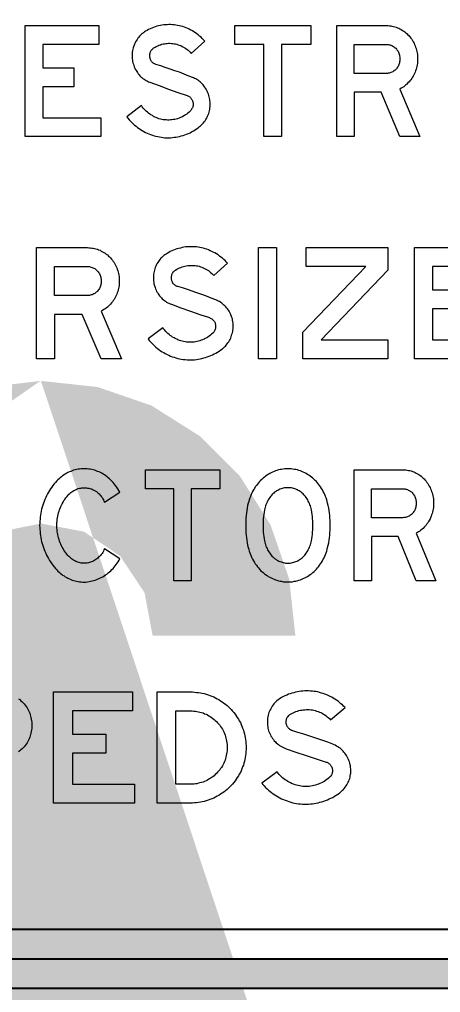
# Model space of a CAD drawing. Extents: x 0 to 1038, y -1303 to 297.
# Drawn here: x 239.6 to 262.3, y 111.3 to 163.8 of the extents above; entities that cross this region are included whole.
import ezdxf

# ---------------------------------------------------------------- set-up
doc = ezdxf.new("R2010")
doc.units = 0
doc.linetypes.add('CENTERX2', pattern=[101.6, 63.5, -12.7, 12.7, -12.7])
doc.layers.get('0').update_dxf_attribs({"linetype": 'CONTINUOUS'})
doc.layers.get('DEFPOINTS').update_dxf_attribs({"linetype": 'CONTINUOUS'})
doc.layers.add('GREEN', color=96, linetype='CONTINUOUS')
doc.layers.add('T25', color=1, linetype='CONTINUOUS')
doc.styles.add('ISO', font='iso3098b.shx')
doc.dimstyles.new('SIGNSDIM-10', dxfattribs={"dimtxt": 2.5, "dimasz": 0.2, "dimexe": 1.5, "dimexo": 2, "dimgap": 1, "dimtad": 1, "dimdec": 0, "dimlfac": 10, "dimrnd": 1, "dimdsep": 46, "dimtxsty": 'ISO', "dimblk1": 'SGNDIM', "dimblk2": 'SGNDIM', "dimsah": 1, "dimcen": 2.5, "dimse1": 1, "dimse2": 1, "dimadec": 0, "dimazin": 0, "dimtfac": 1, "dimtdec": 0, "dimtix": 1, "dimtmove": 0, "dimatfit": 3, "dimldrblk": 'SGNDIM', "dimfxl": 1, "dimtolj": 1, "dimtzin": 0, "dimarcsym": 0})

# ---------------------------------------------------------------- blocks, each defined once
blk = doc.blocks.new('SGNDIM')
for p, q in [((0, 4.5), (0, -4.5)), ((0, 0), (-1, 0))]:
    blk.add_line(p, q)
blk = doc.blocks.new('*D14')
at = {"layer": 'DEFPOINTS', "color": 0, "linetype": 'CENTERX2'}
for p in [(222.581, 187.48), (264.781, 187.48), (264.781, 102.947)]:
    blk.add_point(p, dxfattribs=at)
at = {"layer": 'T25', "color": 0, "linetype": 'CENTERX2', "lineweight": -2}
blk.add_line((222.781, 102.947), (264.581, 102.947), dxfattribs=at)
at = {"layer": 'T25', "color": 0, "linetype": 'CENTERX2', "lineweight": -2, "xscale": 0.2, "yscale": 0.2, "zscale": 0.2, "rotation": 180}
blk.add_blockref('SGNDIM', (222.581, 102.947), dxfattribs=at)
at = {"layer": 'T25', "color": 0, "linetype": 'CENTERX2', "lineweight": -2, "xscale": 0.2, "yscale": 0.2, "zscale": 0.2}
blk.add_blockref('SGNDIM', (264.781, 102.947), dxfattribs=at)
at = {"layer": 'T25', "color": 0, "linetype": 'CENTERX2', "insert": (243.681, 105.197), "char_height": 2.5, "attachment_point": 5, "style": 'ISO'}
blk.add_mtext('\\A1;422', dxfattribs=at)
blk = doc.blocks.new('*D19')
at = {"layer": 'DEFPOINTS', "color": 0, "linetype": 'CENTERX2'}
for p in [(222.581, 169.48), (262.381, 169.48), (262.381, 95.256)]:
    blk.add_point(p, dxfattribs=at)
at = {"layer": 'T25', "color": 0, "linetype": 'CENTERX2', "lineweight": -2}
blk.add_line((222.781, 95.256), (262.181, 95.256), dxfattribs=at)
at = {"layer": 'T25', "color": 0, "linetype": 'CENTERX2', "lineweight": -2, "xscale": 0.2, "yscale": 0.2, "zscale": 0.2, "rotation": 180}
blk.add_blockref('SGNDIM', (222.581, 95.256), dxfattribs=at)
at = {"layer": 'T25', "color": 0, "linetype": 'CENTERX2', "lineweight": -2, "xscale": 0.2, "yscale": 0.2, "zscale": 0.2}
blk.add_blockref('SGNDIM', (262.381, 95.256), dxfattribs=at)
at = {"layer": 'T25', "color": 0, "linetype": 'CENTERX2', "insert": (242.481, 97.506), "char_height": 2.5, "attachment_point": 5, "style": 'ISO'}
blk.add_mtext('\\A1;398', dxfattribs=at)
blk = doc.blocks.new('*D21')
at = {"layer": 'DEFPOINTS', "color": 0, "linetype": 'CENTERX2'}
for p in [(222.581, 157.48), (282.381, 157.48), (282.381, 87.566)]:
    blk.add_point(p, dxfattribs=at)
at = {"layer": 'T25', "color": 0, "linetype": 'CENTERX2', "lineweight": -2}
blk.add_line((222.781, 87.566), (282.181, 87.566), dxfattribs=at)
at = {"layer": 'T25', "color": 0, "linetype": 'CENTERX2', "lineweight": -2, "xscale": 0.2, "yscale": 0.2, "zscale": 0.2, "rotation": 180}
blk.add_blockref('SGNDIM', (222.581, 87.566), dxfattribs=at)
at = {"layer": 'T25', "color": 0, "linetype": 'CENTERX2', "lineweight": -2, "xscale": 0.2, "yscale": 0.2, "zscale": 0.2}
blk.add_blockref('SGNDIM', (282.381, 87.566), dxfattribs=at)
at = {"layer": 'T25', "color": 0, "linetype": 'CENTERX2', "insert": (252.481, 89.816), "char_height": 2.5, "attachment_point": 5, "style": 'ISO'}
blk.add_mtext('\\A1;598', dxfattribs=at)
blk = doc.blocks.new('*D23')
at = {"layer": 'DEFPOINTS', "color": 0, "linetype": 'CENTERX2'}
for p in [(222.581, 145.48), (265.081, 145.48), (265.081, 80.15)]:
    blk.add_point(p, dxfattribs=at)
at = {"layer": 'T25', "color": 0, "linetype": 'CENTERX2', "lineweight": -2}
blk.add_line((222.781, 80.15), (264.881, 80.15), dxfattribs=at)
at = {"layer": 'T25', "color": 0, "linetype": 'CENTERX2', "lineweight": -2, "xscale": 0.2, "yscale": 0.2, "zscale": 0.2, "rotation": 180}
blk.add_blockref('SGNDIM', (222.581, 80.15), dxfattribs=at)
at = {"layer": 'T25', "color": 0, "linetype": 'CENTERX2', "lineweight": -2, "xscale": 0.2, "yscale": 0.2, "zscale": 0.2}
blk.add_blockref('SGNDIM', (265.081, 80.15), dxfattribs=at)
at = {"layer": 'T25', "color": 0, "linetype": 'CENTERX2', "insert": (243.831, 82.4), "char_height": 2.5, "attachment_point": 5, "style": 'ISO'}
blk.add_mtext('\\A1;425', dxfattribs=at)
blk = doc.blocks.new('*D28')
at = {"layer": 'DEFPOINTS', "color": 0, "linetype": 'CENTERX2'}
for p in [(222.581, 121.48), (267.981, 121.48), (267.981, 72.734)]:
    blk.add_point(p, dxfattribs=at)
at = {"layer": 'T25', "color": 0, "linetype": 'CENTERX2', "lineweight": -2}
blk.add_line((222.781, 72.734), (267.781, 72.734), dxfattribs=at)
at = {"layer": 'T25', "color": 0, "linetype": 'CENTERX2', "lineweight": -2, "xscale": 0.2, "yscale": 0.2, "zscale": 0.2, "rotation": 180}
blk.add_blockref('SGNDIM', (222.581, 72.734), dxfattribs=at)
at = {"layer": 'T25', "color": 0, "linetype": 'CENTERX2', "lineweight": -2, "xscale": 0.2, "yscale": 0.2, "zscale": 0.2}
blk.add_blockref('SGNDIM', (267.981, 72.734), dxfattribs=at)
at = {"layer": 'T25', "color": 0, "linetype": 'CENTERX2', "insert": (245.281, 74.984), "char_height": 2.5, "attachment_point": 5, "style": 'ISO'}
blk.add_mtext('\\A1;454', dxfattribs=at)
blk = doc.blocks.new('*D48')
at = {"layer": 'DEFPOINTS', "color": 0, "linetype": 'Continuous'}
for p in [(198.481, 121.48), (318.481, 121.48), (318.481, 58.879)]:
    blk.add_point(p, dxfattribs=at)
at = {"layer": 'T25', "color": 0, "linetype": 'Continuous', "lineweight": -2}
blk.add_line((198.681, 58.879), (318.281, 58.879), dxfattribs=at)
at = {"layer": 'T25', "color": 0, "linetype": 'Continuous', "lineweight": -2, "xscale": 0.2, "yscale": 0.2, "zscale": 0.2, "rotation": 180}
blk.add_blockref('SGNDIM', (198.481, 58.879), dxfattribs=at)
at = {"layer": 'T25', "color": 0, "linetype": 'Continuous', "lineweight": -2, "xscale": 0.2, "yscale": 0.2, "zscale": 0.2}
blk.add_blockref('SGNDIM', (318.481, 58.879), dxfattribs=at)
at = {"layer": 'T25', "color": 0, "linetype": 'Continuous', "insert": (258.481, 61.129), "char_height": 2.5, "attachment_point": 5, "style": 'ISO'}
blk.add_mtext('\\A1;1200', dxfattribs=at)
blk = doc.blocks.new('*D55')
at = {"layer": 'DEFPOINTS', "color": 0, "linetype": 'CENTERX2'}
for p in [(257.44, 146.569), (318.481, 146.569), (318.481, 65.807)]:
    blk.add_point(p, dxfattribs=at)
at = {"layer": 'T25', "color": 0, "linetype": 'CENTERX2', "lineweight": -2}
blk.add_line((257.64, 65.807), (318.281, 65.807), dxfattribs=at)
at = {"layer": 'T25', "color": 0, "linetype": 'CENTERX2', "lineweight": -2, "xscale": 0.2, "yscale": 0.2, "zscale": 0.2, "rotation": 180}
blk.add_blockref('SGNDIM', (257.44, 65.807), dxfattribs=at)
at = {"layer": 'T25', "color": 0, "linetype": 'CENTERX2', "lineweight": -2, "xscale": 0.2, "yscale": 0.2, "zscale": 0.2}
blk.add_blockref('SGNDIM', (318.481, 65.807), dxfattribs=at)
at = {"layer": 'T25', "color": 0, "linetype": 'CENTERX2', "insert": (287.961, 68.057), "char_height": 2.5, "attachment_point": 5, "style": 'ISO'}
blk.add_mtext('\\A1;610', dxfattribs=at)

msp = doc.modelspace()

# ---------------------------------------------------------------- hatches: boundary and pattern name
at = {"layer": 'GREEN', "linetype": 'CENTERX2'}
h = msp.add_hatch(color=256, dxfattribs=at)
edge = h.paths.add_edge_path(flags=16)
edge.add_line((208.481, 113.08), (308.481, 113.08))
edge.add_arc((308.481, 121.48), 8.4, 270, 360)
edge.add_line((316.881, 121.48), (316.881, 245.48))
edge.add_arc((308.481, 245.48), 8.4, 0, 90)
edge.add_line((308.481, 253.88), (208.481, 253.88))
edge.add_arc((208.481, 245.48), 8.4, 90, 180)
edge.add_line((200.081, 245.48), (200.081, 121.48))
edge.add_arc((208.481, 121.48), 8.4, 180, 270)
edge = h.paths.add_edge_path()
edge.add_line((208.481, 111.48), (308.481, 111.48))
edge.add_arc((308.481, 121.48), 10, 270, 360)
edge.add_line((318.481, 121.48), (318.481, 245.48))
edge.add_arc((308.481, 245.48), 10, 0, 90)
edge.add_line((308.481, 255.48), (208.481, 255.48))
edge.add_arc((208.481, 245.48), 10, 90, 180)
edge.add_line((198.481, 245.48), (198.481, 121.48))
edge.add_arc((208.481, 121.48), 10, 180, 270)
at = {"layer": 'GREEN'}
h = msp.add_hatch(color=256, dxfattribs=at)
h.paths.add_polyline_path([(254.467, 101.947), (254.441, 101.947)], flags=16)
edge = h.paths.add_edge_path()
edge.add_line((246.76, 103.055), (254.467, 103.055))
edge.add_line((254.467, 103.055), (254.467, 101.947))
edge.add_line((254.132, 98.879), (254.467, 101.947))
edge.add_line((254.132, 98.879), (253.127, 95.967))
edge.add_line((253.127, 95.967), (251.477, 93.363))
edge.add_line((251.477, 93.363), (249.312, 91.172))
edge.add_line((249.312, 91.172), (246.708, 89.523))
edge.add_line((246.708, 89.523), (243.796, 88.517))
edge.add_line((243.796, 88.517), (240.729, 88.182))
edge.add_line((240.729, 88.182), (237.481, 88.595))
edge.add_line((237.481, 88.595), (234.413, 89.755))
edge.add_line((234.413, 89.755), (231.733, 91.61))
edge.add_line((231.733, 91.61), (229.593, 94.085))
edge.add_line((229.593, 94.085), (228.098, 96.998))
edge.add_line((228.098, 96.998), (226.165, 103.261))
edge.add_line((226.165, 103.261), (225.005, 109.705))
edge.add_line((225.005, 109.705), (224.619, 116.252))
edge.add_line((224.619, 116.252), (225.005, 122.773))
edge.add_line((225.005, 122.773), (226.165, 129.217))
edge.add_line((226.165, 129.217), (228.098, 135.481))
edge.add_line((228.098, 135.481), (229.593, 138.393))
edge.add_line((229.593, 138.393), (231.733, 140.868))
edge.add_line((231.733, 140.868), (234.413, 142.724))
edge.add_line((234.413, 142.724), (237.481, 143.909))
edge.add_line((237.481, 143.909), (240.729, 144.296))
edge.add_line((240.729, 144.296), (243.796, 143.961))
edge.add_line((243.796, 143.961), (246.708, 142.956))
edge.add_line((246.708, 142.956), (249.312, 141.306))
edge.add_line((249.312, 141.306), (251.477, 139.141))
edge.add_line((251.477, 139.141), (253.127, 136.512))
edge.add_line((253.127, 136.512), (254.132, 133.599))
edge.add_line((254.132, 133.599), (254.467, 130.532))
edge.add_line((254.467, 130.532), (246.76, 130.532))
edge.add_line((246.76, 130.532), (246.322, 132.852))
edge.add_line((246.322, 132.852), (245.007, 134.836))
edge.add_line((245.007, 134.836), (243.048, 136.151))
edge.add_line((243.048, 136.151), (240.729, 136.589))
edge.add_line((240.729, 136.589), (238.409, 136.125))
edge.add_line((238.409, 136.125), (236.476, 134.759))
edge.add_line((236.476, 134.759), (235.238, 132.749))
edge.add_line((235.238, 132.749), (233.408, 126.279))
edge.add_line((233.408, 126.279), (232.48, 119.603))
edge.add_line((232.48, 119.603), (232.48, 112.875))
edge.add_line((232.48, 112.875), (233.408, 106.225))
edge.add_line((233.408, 106.225), (235.238, 99.756))
edge.add_line((235.238, 99.756), (236.476, 97.719))
edge.add_line((236.476, 97.719), (238.409, 96.379))
edge.add_line((238.409, 96.379), (240.729, 95.889))
edge.add_line((240.729, 95.889), (243.048, 96.353))
edge.add_line((243.048, 96.353), (245.007, 97.668))
edge.add_line((245.007, 97.668), (246.322, 99.627))
edge.add_line((246.322, 99.627), (246.76, 101.947))
edge.add_line((246.76, 101.947), (246.76, 103.055))
edge = h.paths.add_edge_path(flags=16)
edge.add_line((254.467, 103.055), (254.441, 103.055))
edge.add_line((240.729, 144.296), (240.703, 144.296))
edge.add_line((228.098, 135.481), (228.073, 135.481))
edge.add_line((228.098, 96.998), (228.073, 96.998))
edge.add_line((240.729, 88.182), (240.703, 88.182))

# ---------------------------------------------------------------- linework, layer by layer
at = {"layer": 'GREEN', "linetype": 'Continuous'}
for points in [[(208.481, 111.48), (308.481, 111.48, 0.414214), (318.481, 121.48), (318.481, 245.48, 0.414214), (308.481, 255.48), (208.481, 255.48, 0.414214), (198.481, 245.48), (198.481, 121.48, 0.414214)], [(208.481, 113.08), (308.481, 113.08, 0.414214), (316.881, 121.48), (316.881, 245.48, 0.414214), (308.481, 253.88), (208.481, 253.88, 0.414214), (200.081, 245.48), (200.081, 121.48, 0.414214)], [(208.481, 114.68), (308.481, 114.68, 0.414214), (315.281, 121.48), (315.281, 245.48, 0.414214), (308.481, 252.28), (208.481, 252.28, 0.414214), (201.681, 245.48), (201.681, 121.48, 0.414214)]]:
    msp.add_lwpolyline(points, format="xyb", close=True, dxfattribs=at)
at = {"layer": 'GREEN', "lineweight": 0}
for points in [[(239.873, 163.489), (243.856, 163.489), (243.856, 162.462), (240.833, 162.462), (240.833, 161.204), (242.512, 161.204), (242.512, 160.187), (240.833, 160.187), (240.833, 158.507), (243.971, 158.507), (243.971, 157.49), (239.873, 157.49), (239.873, 163.489)], [(246.831, 162.289), (246.889, 162.327), (246.956, 162.366), (247.033, 162.394), (247.1, 162.423), (247.177, 162.452), (247.244, 162.481), (247.321, 162.5), (247.397, 162.51), (247.465, 162.519), (247.541, 162.529), (247.618, 162.538), (247.695, 162.538), (247.772, 162.529), (247.849, 162.519), (247.925, 162.51), (248.002, 162.5), (248.069, 162.481), (248.146, 162.452), (248.213, 162.433), (248.29, 162.404), (248.357, 162.366), (248.424, 162.327), (248.492, 162.289), (248.559, 162.251), (248.616, 162.203), (248.674, 162.155), (248.731, 162.097), (248.789, 162.049), (248.847, 161.982), (249.576, 162.644), (249.509, 162.721), (249.442, 162.788), (249.375, 162.855), (249.298, 162.922), (249.221, 162.98), (249.144, 163.047), (249.067, 163.095), (248.991, 163.153), (248.904, 163.201), (248.827, 163.249), (248.741, 163.287), (248.655, 163.335), (248.568, 163.364), (248.472, 163.402), (248.386, 163.431), (248.29, 163.46), (248.204, 163.479), (248.108, 163.498), (248.021, 163.517), (247.925, 163.527), (247.829, 163.537), (247.733, 163.546), (247.637, 163.546), (247.551, 163.537), (247.455, 163.537), (247.359, 163.527), (247.263, 163.508), (247.177, 163.498), (247.081, 163.469), (246.985, 163.45), (246.898, 163.421), (246.812, 163.393), (246.716, 163.354), (246.63, 163.316), (246.543, 163.277), (246.457, 163.229), (246.38, 163.181), (246.322, 163.153), (246.265, 163.105), (246.207, 163.066), (246.15, 163.018), (246.102, 162.97), (246.054, 162.913), (246.006, 162.865), (245.958, 162.807), (245.919, 162.74), (245.881, 162.682), (245.843, 162.615), (245.814, 162.558), (245.775, 162.49), (245.756, 162.423), (245.727, 162.346), (245.708, 162.279), (245.689, 162.212), (245.679, 162.135), (245.66, 162.059), (245.66, 161.991), (245.651, 161.915), (245.651, 161.838), (245.651, 161.761), (245.66, 161.694), (245.67, 161.617), (245.679, 161.55), (245.699, 161.473), (245.718, 161.406), (245.737, 161.329), (245.766, 161.262), (245.795, 161.195), (245.823, 161.128), (245.862, 161.07), (245.9, 161.003), (245.939, 160.945), (245.987, 160.888), (246.025, 160.83), (246.073, 160.772), (246.131, 160.724), (246.179, 160.676), (246.236, 160.629), (246.294, 160.59), (246.351, 160.552), (246.409, 160.513), (246.476, 160.485), (246.534, 160.456), (246.601, 160.427), (247.109, 160.245), (247.609, 160.062), (248.117, 159.88), (248.616, 159.707), (248.655, 159.688), (248.693, 159.669), (248.731, 159.65), (248.76, 159.63), (248.799, 159.602), (248.827, 159.563), (248.847, 159.534), (248.875, 159.496), (248.895, 159.458), (248.914, 159.419), (248.923, 159.381), (248.933, 159.342), (248.943, 159.294), (248.943, 159.256), (248.943, 159.208), (248.943, 159.17), (248.933, 159.122), (248.923, 159.083), (248.904, 159.045), (248.885, 159.007), (248.866, 158.968), (248.847, 158.93), (248.818, 158.901), (248.789, 158.863), (248.731, 158.815), (248.664, 158.757), (248.607, 158.709), (248.54, 158.671), (248.472, 158.623), (248.396, 158.584), (248.328, 158.546), (248.261, 158.517), (248.184, 158.488), (248.108, 158.459), (248.031, 158.44), (247.954, 158.421), (247.877, 158.411), (247.801, 158.392), (247.724, 158.392), (247.647, 158.383), (247.57, 158.383), (247.484, 158.392), (247.407, 158.392), (247.33, 158.402), (247.253, 158.421), (247.177, 158.44), (247.1, 158.459), (247.023, 158.488), (246.956, 158.517), (246.879, 158.546), (246.812, 158.584), (246.745, 158.623), (246.668, 158.661), (246.61, 158.709), (246.543, 158.757), (246.476, 158.805), (246.418, 158.863), (246.361, 158.911), (246.303, 158.978), (246.255, 159.035), (246.198, 159.102), (246.15, 159.17), (245.372, 158.565), (245.43, 158.488), (245.497, 158.402), (245.564, 158.325), (245.641, 158.258), (245.708, 158.181), (245.785, 158.114), (245.871, 158.047), (245.948, 157.989), (246.025, 157.932), (246.111, 157.874), (246.198, 157.816), (246.284, 157.768), (246.38, 157.72), (246.466, 157.672), (246.562, 157.634), (246.649, 157.596), (246.745, 157.567), (246.841, 157.538), (246.937, 157.509), (247.033, 157.49), (247.129, 157.471), (247.234, 157.452), (247.33, 157.442), (247.426, 157.432), (247.522, 157.432), (247.628, 157.432), (247.724, 157.432), (247.829, 157.442), (247.925, 157.452), (248.021, 157.461), (248.117, 157.48), (248.213, 157.5), (248.309, 157.528), (248.405, 157.557), (248.501, 157.586), (248.597, 157.624), (248.693, 157.663), (248.779, 157.701), (248.866, 157.749), (248.962, 157.797), (249.048, 157.855), (249.125, 157.903), (249.211, 157.96), (249.298, 158.028), (249.346, 158.076), (249.403, 158.124), (249.451, 158.172), (249.499, 158.229), (249.547, 158.287), (249.595, 158.344), (249.634, 158.411), (249.672, 158.469), (249.701, 158.536), (249.73, 158.603), (249.758, 158.671), (249.787, 158.747), (249.806, 158.815), (249.826, 158.891), (249.845, 158.968), (249.854, 159.035), (249.864, 159.112), (249.864, 159.189), (249.864, 159.266), (249.864, 159.342), (249.854, 159.419), (249.845, 159.486), (249.835, 159.563), (249.816, 159.64), (249.797, 159.707), (249.778, 159.784), (249.749, 159.851), (249.72, 159.918), (249.691, 159.985), (249.653, 160.053), (249.614, 160.11), (249.566, 160.177), (249.528, 160.235), (249.48, 160.293), (249.432, 160.341), (249.375, 160.398), (249.327, 160.446), (249.269, 160.485), (249.211, 160.533), (249.144, 160.571), (249.087, 160.609), (249.019, 160.638), (248.962, 160.667), (248.712, 160.763), (248.463, 160.868), (248.204, 160.964), (247.954, 161.051), (247.705, 161.137), (247.445, 161.224), (247.196, 161.31), (246.937, 161.387), (246.898, 161.396), (246.87, 161.416), (246.831, 161.435), (246.793, 161.463), (246.764, 161.483), (246.735, 161.511), (246.706, 161.55), (246.687, 161.579), (246.668, 161.617), (246.649, 161.655), (246.63, 161.694), (246.62, 161.732), (246.61, 161.78), (246.61, 161.819), (246.601, 161.857), (246.601, 161.905), (246.61, 161.943), (246.62, 161.991), (246.63, 162.03), (246.649, 162.068), (246.658, 162.107), (246.687, 162.145), (246.706, 162.174), (246.735, 162.203), (246.764, 162.231), (246.793, 162.26)], [(251.198, 163.489), (255.296, 163.489), (255.296, 162.462), (253.722, 162.462), (253.722, 157.49), (252.772, 157.49), (252.772, 162.462), (251.198, 162.462), (251.198, 163.489)], [(256.698, 163.489), (259.385, 163.489), (259.462, 163.489), (259.538, 163.479), (259.615, 163.469), (259.682, 163.46), (259.759, 163.441), (259.836, 163.421), (259.903, 163.402), (259.98, 163.373), (260.047, 163.345), (260.114, 163.306), (260.181, 163.277), (260.249, 163.229), (260.316, 163.191), (260.373, 163.143), (260.431, 163.095), (260.498, 163.047), (260.546, 162.99), (260.604, 162.932), (260.652, 162.874), (260.7, 162.807), (260.748, 162.75), (260.796, 162.682), (260.834, 162.615), (260.873, 162.538), (260.901, 162.471), (260.93, 162.394), (260.959, 162.318), (260.988, 162.241), (261.007, 162.164), (261.026, 162.087), (261.045, 162.011), (261.055, 161.924), (261.064, 161.847), (261.064, 161.771), (261.064, 161.684), (261.064, 161.607), (261.064, 161.521), (261.055, 161.444), (261.045, 161.368), (261.026, 161.281), (261.007, 161.204), (260.988, 161.128), (260.959, 161.051), (260.93, 160.974), (260.901, 160.907), (260.863, 160.83), (260.834, 160.763), (260.786, 160.696), (260.748, 160.629), (260.7, 160.561), (260.652, 160.504), (260.604, 160.446), (260.546, 160.389), (260.489, 160.331), (260.431, 160.283), (260.373, 160.225), (260.316, 160.187), (260.249, 160.139), (260.181, 160.101), (260.114, 160.062), (261.18, 157.49), (260.114, 157.49), (259.107, 159.889), (257.648, 159.889), (257.648, 157.49), (256.698, 157.49)], [(259.385, 160.907), (257.648, 160.907), (257.648, 162.462), (259.385, 162.462), (259.433, 162.462), (259.481, 162.462), (259.529, 162.452), (259.586, 162.442), (259.625, 162.423), (259.673, 162.404), (259.721, 162.375), (259.769, 162.356), (259.807, 162.327), (259.846, 162.289), (259.884, 162.26), (259.922, 162.222), (259.951, 162.183), (259.98, 162.135), (260.009, 162.097), (260.038, 162.049), (260.057, 162.001), (260.076, 161.943), (260.086, 161.895), (260.095, 161.847), (260.105, 161.79), (260.114, 161.742), (260.114, 161.684), (260.114, 161.636), (260.105, 161.579), (260.095, 161.531), (260.086, 161.473), (260.076, 161.425), (260.057, 161.377), (260.038, 161.329), (260.009, 161.281), (259.98, 161.233), (259.951, 161.195), (259.922, 161.156), (259.884, 161.118), (259.846, 161.08), (259.807, 161.051), (259.769, 161.022), (259.721, 160.993), (259.673, 160.974), (259.625, 160.955), (259.586, 160.936), (259.529, 160.926), (259.481, 160.916), (259.433, 160.907)], [(240.487, 151.492), (243.242, 151.492), (243.318, 151.482), (243.395, 151.482), (243.472, 151.472), (243.549, 151.463), (243.626, 151.444), (243.702, 151.424), (243.779, 151.405), (243.846, 151.376), (243.923, 151.348), (243.99, 151.309), (244.057, 151.271), (244.125, 151.232), (244.192, 151.194), (244.259, 151.146), (244.317, 151.098), (244.374, 151.04), (244.432, 150.992), (244.489, 150.935), (244.537, 150.877), (244.585, 150.81), (244.633, 150.743), (244.681, 150.685), (244.72, 150.609), (244.758, 150.541), (244.796, 150.474), (244.825, 150.397), (244.854, 150.321), (244.883, 150.244), (244.902, 150.167), (244.921, 150.09), (244.94, 150.014), (244.95, 149.927), (244.96, 149.85), (244.96, 149.764), (244.96, 149.687), (244.96, 149.61), (244.96, 149.524), (244.95, 149.447), (244.94, 149.361), (244.921, 149.284), (244.902, 149.207), (244.883, 149.131), (244.854, 149.054), (244.825, 148.977), (244.796, 148.91), (244.758, 148.833), (244.72, 148.766), (244.681, 148.699), (244.633, 148.631), (244.585, 148.564), (244.537, 148.507), (244.489, 148.439), (244.432, 148.382), (244.374, 148.334), (244.317, 148.276), (244.249, 148.228), (244.192, 148.19), (244.125, 148.142), (244.057, 148.104), (243.99, 148.065), (245.075, 145.483), (243.99, 145.483), (242.954, 147.883), (241.466, 147.883), (241.466, 145.483), (240.487, 145.483)], [(250.066, 149.985), (250.805, 150.647), (250.737, 150.724), (250.67, 150.791), (250.603, 150.858), (250.526, 150.925), (250.449, 150.983), (250.373, 151.04), (250.296, 151.098), (250.21, 151.156), (250.123, 151.204), (250.037, 151.252), (249.95, 151.29), (249.864, 151.328), (249.778, 151.367), (249.682, 151.405), (249.595, 151.434), (249.499, 151.463), (249.403, 151.482), (249.307, 151.501), (249.221, 151.52), (249.125, 151.53), (249.029, 151.54), (248.933, 151.54), (248.837, 151.54), (248.731, 151.54), (248.636, 151.54), (248.54, 151.53), (248.444, 151.511), (248.357, 151.492), (248.261, 151.472), (248.165, 151.453), (248.069, 151.424), (247.983, 151.396), (247.887, 151.357), (247.801, 151.319), (247.714, 151.28), (247.628, 151.232), (247.541, 151.184), (247.484, 151.146), (247.417, 151.108), (247.369, 151.06), (247.311, 151.021), (247.253, 150.964), (247.205, 150.916), (247.157, 150.858), (247.109, 150.801), (247.071, 150.743), (247.033, 150.685), (246.994, 150.618), (246.956, 150.551), (246.927, 150.484), (246.898, 150.417), (246.879, 150.349), (246.86, 150.282), (246.841, 150.205), (246.822, 150.138), (246.812, 150.061), (246.802, 149.985), (246.802, 149.918), (246.802, 149.841), (246.802, 149.764), (246.812, 149.697), (246.822, 149.62), (246.831, 149.543), (246.85, 149.476), (246.87, 149.399), (246.889, 149.332), (246.918, 149.265), (246.946, 149.198), (246.975, 149.131), (247.014, 149.063), (247.052, 149.006), (247.09, 148.948), (247.138, 148.891), (247.186, 148.833), (247.234, 148.775), (247.282, 148.727), (247.34, 148.679), (247.397, 148.631), (247.455, 148.593), (247.513, 148.555), (247.58, 148.516), (247.637, 148.487), (247.705, 148.449), (247.772, 148.43), (248.28, 148.238), (248.799, 148.056), (249.317, 147.883), (249.835, 147.71), (249.874, 147.691), (249.912, 147.672), (249.95, 147.652), (249.979, 147.624), (250.008, 147.595), (250.037, 147.566), (250.066, 147.537), (250.094, 147.499), (250.114, 147.461), (250.133, 147.422), (250.142, 147.384), (250.152, 147.336), (250.162, 147.297), (250.162, 147.249), (250.162, 147.211), (250.162, 147.163), (250.152, 147.125), (250.142, 147.086), (250.123, 147.038), (250.104, 147), (250.085, 146.961), (250.066, 146.933), (250.037, 146.894), (250.008, 146.865), (249.941, 146.817), (249.883, 146.76), (249.816, 146.712), (249.749, 146.664), (249.682, 146.626), (249.605, 146.587), (249.538, 146.549), (249.461, 146.52), (249.384, 146.491), (249.307, 146.462), (249.231, 146.443), (249.154, 146.424), (249.077, 146.405), (249, 146.395), (248.914, 146.386), (248.837, 146.386), (248.76, 146.386), (248.674, 146.386), (248.597, 146.395), (248.52, 146.405), (248.434, 146.424), (248.357, 146.434), (248.28, 146.462), (248.204, 146.482), (248.127, 146.51), (248.06, 146.549), (247.983, 146.578), (247.916, 146.616), (247.839, 146.664), (247.772, 146.702), (247.705, 146.75), (247.647, 146.808), (247.58, 146.856), (247.522, 146.913), (247.465, 146.971), (247.417, 147.038), (247.359, 147.096), (247.311, 147.163), (246.514, 146.568), (246.572, 146.482), (246.639, 146.405), (246.716, 146.328), (246.783, 146.251), (246.86, 146.184), (246.937, 146.117), (247.023, 146.05), (247.1, 145.992), (247.186, 145.925), (247.273, 145.867), (247.359, 145.819), (247.445, 145.771), (247.541, 145.723), (247.628, 145.675), (247.724, 145.637), (247.82, 145.599), (247.916, 145.57), (248.012, 145.541), (248.117, 145.512), (248.213, 145.493), (248.309, 145.474), (248.415, 145.455), (248.511, 145.445), (248.616, 145.435), (248.712, 145.426), (248.818, 145.426), (248.923, 145.435), (249.019, 145.435), (249.125, 145.445), (249.221, 145.464), (249.327, 145.483), (249.423, 145.503), (249.519, 145.531), (249.614, 145.56), (249.71, 145.589), (249.806, 145.627), (249.902, 145.666), (249.998, 145.704), (250.085, 145.752), (250.181, 145.8), (250.267, 145.848), (250.353, 145.906), (250.44, 145.963), (250.526, 146.03), (250.574, 146.069), (250.632, 146.126), (250.689, 146.174), (250.737, 146.232), (250.785, 146.29), (250.824, 146.347), (250.872, 146.405), (250.91, 146.472), (250.939, 146.539), (250.977, 146.606), (250.997, 146.674), (251.025, 146.75), (251.045, 146.817), (251.064, 146.894), (251.083, 146.961), (251.093, 147.038), (251.102, 147.115), (251.112, 147.192), (251.112, 147.269), (251.102, 147.345), (251.102, 147.413), (251.093, 147.489), (251.073, 147.566), (251.064, 147.643), (251.035, 147.71), (251.016, 147.777), (250.987, 147.854), (250.958, 147.921), (250.929, 147.988), (250.891, 148.056), (250.853, 148.113), (250.805, 148.18), (250.757, 148.238), (250.709, 148.296), (250.661, 148.344), (250.613, 148.392), (250.555, 148.439), (250.497, 148.487), (250.44, 148.535), (250.373, 148.574), (250.306, 148.603), (250.248, 148.641), (250.181, 148.67), (249.922, 148.766), (249.672, 148.862), (249.413, 148.958), (249.154, 149.054), (248.895, 149.14), (248.636, 149.226), (248.376, 149.313), (248.117, 149.39), (248.079, 149.399), (248.04, 149.418), (248.002, 149.438), (247.973, 149.457), (247.935, 149.486), (247.906, 149.514), (247.877, 149.543), (247.858, 149.582), (247.839, 149.62), (247.82, 149.658), (247.801, 149.697), (247.791, 149.735), (247.781, 149.774), (247.772, 149.822), (247.772, 149.86), (247.772, 149.908), (247.781, 149.946), (247.791, 149.985), (247.801, 150.033), (247.81, 150.071), (247.829, 150.109), (247.858, 150.138), (247.877, 150.177), (247.906, 150.205), (247.935, 150.234), (247.964, 150.263), (248.002, 150.282), (248.069, 150.33), (248.136, 150.369), (248.204, 150.397), (248.28, 150.426), (248.357, 150.455), (248.424, 150.474), (248.501, 150.493), (248.578, 150.513), (248.655, 150.522), (248.731, 150.532), (248.808, 150.532), (248.885, 150.532), (248.962, 150.532), (249.048, 150.522), (249.125, 150.513), (249.202, 150.503), (249.269, 150.484), (249.346, 150.455), (249.423, 150.436), (249.49, 150.397), (249.566, 150.369), (249.634, 150.33), (249.701, 150.292), (249.768, 150.253), (249.835, 150.205), (249.893, 150.157), (249.95, 150.1), (250.008, 150.042)], [(252.475, 151.492), (253.444, 151.492), (253.444, 145.483), (252.475, 145.483), (252.475, 151.492)], [(255.047, 151.492), (259.462, 151.492), (259.462, 150.282), (255.853, 146.51), (259.462, 146.51), (259.462, 145.483), (254.874, 145.483), (254.874, 146.923), (258.262, 150.465), (255.047, 150.465), (255.047, 151.492)], [(260.901, 151.492), (264.971, 151.492), (264.971, 150.465), (261.871, 150.465), (261.871, 149.207), (263.589, 149.207), (263.589, 148.19), (261.871, 148.19), (261.871, 146.51), (265.076, 146.51), (265.076, 145.483), (260.901, 145.483), (260.901, 151.492)], [(243.242, 148.91), (241.466, 148.91), (241.466, 150.465), (243.242, 150.465), (243.29, 150.465), (243.347, 150.465), (243.395, 150.455), (243.443, 150.436), (243.491, 150.426), (243.539, 150.407), (243.587, 150.378), (243.635, 150.359), (243.674, 150.321), (243.712, 150.292), (243.75, 150.253), (243.789, 150.225), (243.817, 150.177), (243.856, 150.138), (243.885, 150.09), (243.904, 150.042), (243.923, 149.994), (243.942, 149.946), (243.961, 149.898), (243.971, 149.85), (243.981, 149.793), (243.99, 149.745), (243.99, 149.687), (243.99, 149.63), (243.981, 149.582), (243.971, 149.524), (243.961, 149.476), (243.942, 149.428), (243.923, 149.38), (243.904, 149.322), (243.885, 149.284), (243.856, 149.236), (243.817, 149.198), (243.789, 149.15), (243.75, 149.111), (243.712, 149.083), (243.674, 149.044), (243.635, 149.015), (243.587, 148.996), (243.539, 148.967), (243.491, 148.948), (243.443, 148.939), (243.395, 148.919), (243.347, 148.91), (243.29, 148.91)], [(241.581, 134.091), (241.639, 134.024), (241.706, 133.966), (241.764, 133.909), (241.831, 133.861), (241.898, 133.803), (241.975, 133.755), (242.042, 133.717), (242.119, 133.669), (242.186, 133.63), (242.263, 133.602), (242.339, 133.563), (242.416, 133.534), (242.493, 133.515), (242.579, 133.486), (242.656, 133.467), (242.743, 133.458), (242.819, 133.438), (242.906, 133.438), (242.983, 133.429), (243.069, 133.429), (243.155, 133.429), (243.242, 133.438), (243.328, 133.458), (243.414, 133.467), (243.501, 133.486), (243.578, 133.506), (243.664, 133.534), (243.75, 133.563), (243.827, 133.602), (243.904, 133.63), (243.99, 133.669), (244.067, 133.717), (244.144, 133.765), (244.211, 133.813), (244.288, 133.861), (244.355, 133.918), (244.432, 133.976), (244.499, 134.033), (244.557, 134.101), (244.624, 134.158), (244.681, 134.235), (244.739, 134.302), (244.796, 134.379), (244.844, 134.446), (244.902, 134.523), (244.95, 134.609), (244.988, 134.686), (244.163, 135.224), (244.134, 135.166), (244.105, 135.099), (244.067, 135.032), (244.029, 134.974), (243.981, 134.916), (243.942, 134.859), (243.894, 134.811), (243.846, 134.763), (243.798, 134.715), (243.741, 134.676), (243.693, 134.638), (243.635, 134.609), (243.587, 134.571), (243.53, 134.542), (243.462, 134.523), (243.405, 134.504), (243.347, 134.485), (243.29, 134.465), (243.222, 134.456), (243.165, 134.446), (243.098, 134.446), (243.03, 134.446), (242.973, 134.446), (242.906, 134.456), (242.848, 134.465), (242.791, 134.485), (242.723, 134.504), (242.666, 134.523), (242.608, 134.542), (242.551, 134.571), (242.493, 134.609), (242.435, 134.638), (242.387, 134.676), (242.339, 134.715), (242.291, 134.763), (242.243, 134.811), (242.186, 134.868), (242.128, 134.936), (242.071, 135.012), (242.023, 135.08), (241.965, 135.156), (241.927, 135.233), (241.879, 135.31), (241.84, 135.387), (241.802, 135.473), (241.764, 135.55), (241.735, 135.636), (241.706, 135.723), (241.677, 135.809), (241.658, 135.895), (241.639, 135.991), (241.62, 136.078), (241.61, 136.164), (241.6, 136.26), (241.591, 136.346), (241.591, 136.442), (241.591, 136.529), (241.591, 136.625), (241.6, 136.721), (241.61, 136.807), (241.62, 136.894), (241.639, 136.989), (241.658, 137.076), (241.677, 137.162), (241.706, 137.249), (241.735, 137.335), (241.764, 137.421), (241.802, 137.508), (241.84, 137.585), (241.879, 137.661), (241.927, 137.748), (241.965, 137.824), (242.023, 137.892), (242.071, 137.968), (242.128, 138.036), (242.186, 138.103), (242.243, 138.17), (242.291, 138.218), (242.339, 138.256), (242.397, 138.304), (242.445, 138.343), (242.503, 138.372), (242.56, 138.4), (242.627, 138.429), (242.685, 138.458), (242.743, 138.477), (242.81, 138.496), (242.877, 138.506), (242.935, 138.516), (243.002, 138.525), (243.069, 138.525), (243.126, 138.525), (243.194, 138.516), (243.251, 138.506), (243.318, 138.496), (243.376, 138.477), (243.434, 138.458), (243.501, 138.439), (243.558, 138.41), (243.616, 138.381), (243.664, 138.352), (243.722, 138.314), (243.77, 138.276), (243.817, 138.228), (243.865, 138.189), (243.913, 138.141), (243.961, 138.093), (244, 138.036), (244.038, 137.988), (244.077, 137.93), (244.105, 137.872), (244.134, 137.805), (244.163, 137.748), (244.988, 138.285), (244.94, 138.381), (244.883, 138.468), (244.816, 138.564), (244.758, 138.65), (244.691, 138.727), (244.624, 138.813), (244.547, 138.89), (244.489, 138.947), (244.432, 139.005), (244.365, 139.063), (244.297, 139.12), (244.23, 139.168), (244.163, 139.216), (244.086, 139.264), (244.019, 139.303), (243.942, 139.341), (243.865, 139.379), (243.789, 139.408), (243.712, 139.437), (243.635, 139.466), (243.558, 139.485), (243.472, 139.504), (243.395, 139.523), (243.309, 139.533), (243.232, 139.542), (243.146, 139.542), (243.069, 139.552), (242.983, 139.542), (242.906, 139.542), (242.819, 139.533), (242.743, 139.523), (242.656, 139.504), (242.579, 139.485), (242.493, 139.466), (242.416, 139.437), (242.339, 139.408), (242.263, 139.379), (242.186, 139.341), (242.119, 139.303), (242.042, 139.264), (241.975, 139.216), (241.898, 139.168), (241.831, 139.12), (241.764, 139.063), (241.706, 139.005), (241.639, 138.947), (241.581, 138.89), (241.514, 138.803), (241.437, 138.727), (241.38, 138.64), (241.313, 138.554), (241.245, 138.468), (241.188, 138.372), (241.14, 138.285), (241.082, 138.189), (241.034, 138.093), (240.986, 137.988), (240.938, 137.892), (240.9, 137.786), (240.861, 137.681), (240.833, 137.585), (240.794, 137.469), (240.765, 137.364), (240.746, 137.258), (240.727, 137.153), (240.708, 137.037), (240.689, 136.932), (240.679, 136.817), (240.669, 136.711), (240.669, 136.596), (240.66, 136.49), (240.669, 136.375), (240.669, 136.27), (240.679, 136.155), (240.689, 136.039), (240.708, 135.934), (240.727, 135.828), (240.746, 135.713), (240.765, 135.607), (240.794, 135.502), (240.833, 135.396), (240.861, 135.291), (240.9, 135.185), (240.938, 135.089), (240.986, 134.984), (241.034, 134.888), (241.082, 134.792), (241.14, 134.696), (241.188, 134.6), (241.245, 134.513), (241.313, 134.417), (241.38, 134.331), (241.437, 134.254), (241.514, 134.168)], [(246.37, 139.485), (250.382, 139.485), (250.382, 138.468), (248.837, 138.468), (248.837, 133.486), (247.906, 133.486), (247.906, 138.468), (246.37, 138.468), (246.37, 139.485)], [(251.918, 137.69), (251.889, 137.556), (251.87, 137.421), (251.841, 137.297), (251.822, 137.162), (251.812, 137.028), (251.793, 136.894), (251.793, 136.759), (251.784, 136.625), (251.784, 136.49), (251.784, 136.356), (251.793, 136.222), (251.793, 136.087), (251.812, 135.953), (251.822, 135.819), (251.841, 135.684), (251.87, 135.55), (251.889, 135.415), (251.918, 135.291), (251.947, 135.195), (251.976, 135.099), (252.004, 135.012), (252.043, 134.916), (252.071, 134.83), (252.119, 134.744), (252.158, 134.657), (252.206, 134.571), (252.254, 134.485), (252.302, 134.408), (252.359, 134.331), (252.417, 134.254), (252.475, 134.187), (252.532, 134.12), (252.59, 134.053), (252.657, 133.995), (252.724, 133.937), (252.791, 133.88), (252.858, 133.832), (252.935, 133.784), (253.002, 133.736), (253.079, 133.688), (253.156, 133.65), (253.233, 133.611), (253.319, 133.582), (253.396, 133.554), (253.473, 133.525), (253.559, 133.496), (253.645, 133.477), (253.722, 133.467), (253.809, 133.448), (253.895, 133.438), (253.981, 133.438), (254.068, 133.438), (254.154, 133.438), (254.231, 133.438), (254.317, 133.448), (254.404, 133.467), (254.49, 133.477), (254.567, 133.496), (254.653, 133.525), (254.74, 133.554), (254.816, 133.582), (254.893, 133.611), (254.97, 133.65), (255.047, 133.688), (255.124, 133.736), (255.2, 133.784), (255.267, 133.832), (255.344, 133.88), (255.411, 133.937), (255.479, 133.995), (255.536, 134.053), (255.603, 134.12), (255.661, 134.187), (255.719, 134.254), (255.767, 134.331), (255.824, 134.408), (255.872, 134.485), (255.93, 134.571), (255.968, 134.657), (256.016, 134.744), (256.055, 134.83), (256.093, 134.916), (256.131, 135.012), (256.16, 135.099), (256.189, 135.195), (256.208, 135.291), (256.237, 135.415), (256.266, 135.55), (256.285, 135.684), (256.304, 135.819), (256.323, 135.953), (256.333, 136.087), (256.342, 136.222), (256.342, 136.356), (256.352, 136.49), (256.342, 136.625), (256.342, 136.759), (256.333, 136.894), (256.323, 137.028), (256.304, 137.162), (256.285, 137.297), (256.266, 137.421), (256.237, 137.556), (256.208, 137.69), (256.189, 137.786), (256.16, 137.872), (256.131, 137.968), (256.093, 138.055), (256.055, 138.151), (256.016, 138.237), (255.968, 138.324), (255.93, 138.41), (255.872, 138.487), (255.824, 138.573), (255.767, 138.65), (255.719, 138.717), (255.661, 138.784), (255.603, 138.851), (255.536, 138.919), (255.479, 138.976), (255.411, 139.043), (255.344, 139.091), (255.267, 139.149), (255.2, 139.197), (255.124, 139.245), (255.047, 139.293), (254.97, 139.331), (254.893, 139.37), (254.816, 139.399), (254.74, 139.427), (254.653, 139.456), (254.576, 139.485), (254.49, 139.504), (254.404, 139.514), (254.317, 139.533), (254.231, 139.542), (254.154, 139.542), (254.068, 139.552), (253.981, 139.542), (253.895, 139.542), (253.809, 139.533), (253.722, 139.514), (253.645, 139.504), (253.559, 139.485), (253.473, 139.456), (253.396, 139.427), (253.319, 139.399), (253.233, 139.37), (253.156, 139.331), (253.079, 139.293), (253.002, 139.245), (252.935, 139.197), (252.858, 139.149), (252.791, 139.091), (252.724, 139.043), (252.657, 138.976), (252.59, 138.919), (252.532, 138.851), (252.475, 138.784), (252.417, 138.717), (252.359, 138.65), (252.302, 138.573), (252.254, 138.487), (252.206, 138.41), (252.158, 138.324), (252.119, 138.237), (252.071, 138.151), (252.043, 138.055), (252.004, 137.968), (251.976, 137.872), (251.947, 137.786)], [(257.638, 139.485), (260.277, 139.485), (260.354, 139.485), (260.431, 139.485), (260.498, 139.475), (260.575, 139.456), (260.652, 139.446), (260.719, 139.427), (260.786, 139.399), (260.863, 139.379), (260.93, 139.341), (260.997, 139.312), (261.064, 139.274), (261.132, 139.235), (261.189, 139.197), (261.256, 139.149), (261.314, 139.101), (261.372, 139.043), (261.42, 138.995), (261.477, 138.938), (261.525, 138.871), (261.573, 138.813), (261.621, 138.746), (261.66, 138.679), (261.698, 138.611), (261.736, 138.544), (261.765, 138.468), (261.803, 138.4), (261.823, 138.324), (261.851, 138.247), (261.871, 138.17), (261.89, 138.093), (261.909, 138.007), (261.919, 137.93), (261.928, 137.853), (261.928, 137.767), (261.928, 137.69), (261.928, 137.604), (261.928, 137.527), (261.919, 137.45), (261.909, 137.364), (261.89, 137.287), (261.871, 137.21), (261.851, 137.133), (261.823, 137.057), (261.803, 136.98), (261.765, 136.903), (261.736, 136.836), (261.698, 136.759), (261.66, 136.692), (261.621, 136.625), (261.573, 136.567), (261.525, 136.5), (261.477, 136.442), (261.42, 136.385), (261.362, 136.327), (261.304, 136.279), (261.247, 136.231), (261.189, 136.183), (261.122, 136.145), (261.064, 136.107), (260.997, 136.068), (262.043, 133.486), (260.997, 133.486), (260.009, 135.886), (258.579, 135.886), (258.579, 133.486), (257.638, 133.486)], [(255.056, 134.984), (255.095, 135.051), (255.133, 135.108), (255.162, 135.176), (255.2, 135.233), (255.229, 135.3), (255.248, 135.367), (255.277, 135.435), (255.296, 135.502), (255.315, 135.579), (255.335, 135.646), (255.354, 135.771), (255.373, 135.886), (255.383, 136.001), (255.392, 136.126), (255.402, 136.25), (255.411, 136.366), (255.411, 136.49), (255.411, 136.606), (255.402, 136.73), (255.392, 136.846), (255.383, 136.97), (255.373, 137.085), (255.354, 137.21), (255.335, 137.325), (255.315, 137.402), (255.296, 137.469), (255.277, 137.537), (255.248, 137.604), (255.229, 137.671), (255.2, 137.738), (255.162, 137.805), (255.133, 137.863), (255.095, 137.93), (255.056, 137.988), (255.018, 138.045), (254.97, 138.093), (254.932, 138.141), (254.884, 138.189), (254.836, 138.237), (254.778, 138.276), (254.73, 138.314), (254.672, 138.352), (254.615, 138.381), (254.557, 138.41), (254.5, 138.439), (254.442, 138.468), (254.385, 138.487), (254.317, 138.496), (254.26, 138.516), (254.193, 138.525), (254.125, 138.525), (254.068, 138.525), (254.001, 138.525), (253.933, 138.525), (253.876, 138.516), (253.809, 138.496), (253.751, 138.487), (253.693, 138.468), (253.626, 138.439), (253.569, 138.41), (253.511, 138.381), (253.454, 138.352), (253.406, 138.314), (253.348, 138.276), (253.3, 138.237), (253.252, 138.189), (253.204, 138.141), (253.156, 138.093), (253.118, 138.045), (253.079, 137.988), (253.041, 137.93), (253.002, 137.863), (252.964, 137.805), (252.935, 137.738), (252.906, 137.671), (252.878, 137.604), (252.858, 137.537), (252.83, 137.469), (252.82, 137.402), (252.801, 137.325), (252.782, 137.21), (252.763, 137.085), (252.743, 136.97), (252.734, 136.846), (252.724, 136.73), (252.724, 136.606), (252.724, 136.49), (252.724, 136.366), (252.724, 136.25), (252.734, 136.126), (252.743, 136.001), (252.763, 135.886), (252.782, 135.771), (252.801, 135.646), (252.82, 135.579), (252.83, 135.502), (252.858, 135.435), (252.878, 135.367), (252.906, 135.3), (252.935, 135.233), (252.964, 135.176), (253.002, 135.108), (253.041, 135.051), (253.079, 134.984), (253.118, 134.936), (253.156, 134.878), (253.204, 134.83), (253.252, 134.782), (253.3, 134.744), (253.348, 134.696), (253.406, 134.657), (253.454, 134.619), (253.511, 134.59), (253.569, 134.561), (253.626, 134.532), (253.693, 134.513), (253.751, 134.494), (253.809, 134.475), (253.876, 134.465), (253.933, 134.456), (254.001, 134.446), (254.068, 134.446), (254.125, 134.446), (254.193, 134.456), (254.26, 134.465), (254.317, 134.475), (254.385, 134.494), (254.442, 134.513), (254.5, 134.532), (254.557, 134.561), (254.615, 134.59), (254.672, 134.619), (254.73, 134.657), (254.778, 134.696), (254.836, 134.744), (254.884, 134.782), (254.932, 134.83), (254.97, 134.878), (255.018, 134.936)], [(260.277, 136.903), (258.579, 136.903), (258.579, 138.468), (260.277, 138.468), (260.325, 138.468), (260.373, 138.458), (260.421, 138.448), (260.469, 138.439), (260.517, 138.42), (260.565, 138.4), (260.613, 138.381), (260.652, 138.352), (260.69, 138.324), (260.729, 138.295), (260.767, 138.256), (260.805, 138.218), (260.834, 138.18), (260.863, 138.141), (260.892, 138.093), (260.921, 138.045), (260.94, 137.997), (260.959, 137.949), (260.968, 137.901), (260.978, 137.844), (260.988, 137.796), (260.997, 137.738), (260.997, 137.69), (260.997, 137.633), (260.988, 137.585), (260.978, 137.527), (260.968, 137.479), (260.959, 137.421), (260.94, 137.373), (260.921, 137.325), (260.892, 137.277), (260.863, 137.239), (260.834, 137.191), (260.805, 137.153), (260.767, 137.114), (260.729, 137.085), (260.69, 137.047), (260.652, 137.018), (260.613, 136.989), (260.565, 136.97), (260.517, 136.951), (260.469, 136.932), (260.421, 136.922), (260.373, 136.913), (260.325, 136.913)], [(241.408, 127.488), (245.67, 127.488), (245.67, 126.47), (242.435, 126.47), (242.435, 125.204), (244.23, 125.204), (244.23, 124.186), (242.435, 124.186), (242.435, 122.507), (245.785, 122.507), (245.785, 121.489), (241.408, 121.489), (241.408, 127.488)], [(248.808, 121.489), (247.004, 121.489), (247.004, 127.488), (248.808, 127.488), (248.914, 127.488), (249.019, 127.478), (249.125, 127.469), (249.231, 127.459), (249.336, 127.44), (249.442, 127.421), (249.547, 127.401), (249.653, 127.373), (249.758, 127.334), (249.854, 127.305), (249.96, 127.267), (250.056, 127.219), (250.152, 127.171), (250.248, 127.123), (250.334, 127.075), (250.43, 127.018), (250.517, 126.96), (250.603, 126.893), (250.689, 126.826), (250.776, 126.758), (250.853, 126.691), (250.929, 126.614), (251.006, 126.538), (251.073, 126.461), (251.141, 126.374), (251.208, 126.288), (251.275, 126.202), (251.332, 126.115), (251.39, 126.019), (251.438, 125.933), (251.496, 125.837), (251.534, 125.741), (251.582, 125.635), (251.62, 125.54), (251.659, 125.434), (251.688, 125.338), (251.716, 125.232), (251.736, 125.127), (251.755, 125.021), (251.774, 124.916), (251.784, 124.81), (251.793, 124.705), (251.803, 124.599), (251.803, 124.484), (251.803, 124.378), (251.793, 124.273), (251.784, 124.167), (251.774, 124.061), (251.755, 123.956), (251.736, 123.85), (251.716, 123.745), (251.688, 123.639), (251.659, 123.543), (251.62, 123.438), (251.582, 123.342), (251.534, 123.236), (251.496, 123.14), (251.438, 123.044), (251.39, 122.958), (251.332, 122.862), (251.275, 122.775), (251.208, 122.689), (251.141, 122.603), (251.073, 122.516), (251.006, 122.439), (250.929, 122.363), (250.853, 122.286), (250.776, 122.219), (250.689, 122.152), (250.603, 122.084), (250.517, 122.017), (250.43, 121.96), (250.334, 121.902), (250.248, 121.854), (250.152, 121.806), (250.056, 121.758), (249.96, 121.71), (249.854, 121.672), (249.758, 121.643), (249.653, 121.604), (249.547, 121.576), (249.442, 121.556), (249.336, 121.537), (249.231, 121.518), (249.125, 121.508), (249.019, 121.499), (248.914, 121.489)], [(254.202, 126.288), (254.279, 126.327), (254.346, 126.365), (254.423, 126.403), (254.5, 126.432), (254.576, 126.451), (254.653, 126.48), (254.73, 126.499), (254.816, 126.509), (254.893, 126.528), (254.97, 126.528), (255.056, 126.538), (255.133, 126.538), (255.22, 126.538), (255.296, 126.528), (255.383, 126.518), (255.459, 126.499), (255.536, 126.48), (255.613, 126.461), (255.69, 126.432), (255.767, 126.403), (255.843, 126.374), (255.911, 126.336), (255.987, 126.298), (256.055, 126.25), (256.122, 126.202), (256.189, 126.154), (256.246, 126.106), (256.304, 126.048), (256.362, 125.991), (257.149, 126.653), (257.072, 126.72), (257.005, 126.787), (256.928, 126.854), (256.851, 126.922), (256.774, 126.989), (256.688, 127.046), (256.602, 127.104), (256.515, 127.152), (256.429, 127.2), (256.342, 127.248), (256.246, 127.296), (256.16, 127.334), (256.064, 127.373), (255.968, 127.401), (255.872, 127.43), (255.776, 127.459), (255.68, 127.488), (255.575, 127.507), (255.479, 127.517), (255.383, 127.526), (255.277, 127.536), (255.181, 127.545), (255.076, 127.545), (254.98, 127.545), (254.874, 127.536), (254.778, 127.526), (254.672, 127.517), (254.576, 127.497), (254.48, 127.478), (254.375, 127.449), (254.279, 127.421), (254.183, 127.392), (254.087, 127.363), (254.001, 127.325), (253.905, 127.277), (253.818, 127.238), (253.722, 127.19), (253.655, 127.152), (253.598, 127.104), (253.53, 127.056), (253.473, 127.008), (253.415, 126.96), (253.358, 126.902), (253.31, 126.845), (253.262, 126.787), (253.214, 126.72), (253.175, 126.653), (253.137, 126.586), (253.098, 126.518), (253.07, 126.451), (253.041, 126.374), (253.012, 126.307), (252.993, 126.231), (252.974, 126.154), (252.964, 126.077), (252.954, 126), (252.954, 125.923), (252.954, 125.847), (252.954, 125.77), (252.964, 125.693), (252.974, 125.616), (252.983, 125.54), (253.002, 125.463), (253.022, 125.386), (253.05, 125.319), (253.079, 125.242), (253.118, 125.175), (253.146, 125.108), (253.194, 125.04), (253.233, 124.973), (253.281, 124.916), (253.329, 124.858), (253.386, 124.8), (253.434, 124.743), (253.502, 124.695), (253.559, 124.647), (253.617, 124.599), (253.684, 124.561), (253.751, 124.522), (253.818, 124.484), (253.895, 124.455), (253.962, 124.426), (254.5, 124.244), (255.047, 124.061), (255.584, 123.879), (256.122, 123.706), (256.17, 123.697), (256.208, 123.678), (256.246, 123.658), (256.275, 123.63), (256.314, 123.601), (256.342, 123.572), (256.371, 123.534), (256.39, 123.505), (256.419, 123.466), (256.438, 123.428), (256.448, 123.38), (256.458, 123.342), (256.467, 123.294), (256.467, 123.255), (256.467, 123.207), (256.467, 123.169), (256.458, 123.121), (256.448, 123.083), (256.429, 123.044), (256.41, 123.006), (256.39, 122.967), (256.362, 122.929), (256.333, 122.9), (256.304, 122.871), (256.237, 122.814), (256.17, 122.756), (256.102, 122.708), (256.026, 122.66), (255.949, 122.622), (255.872, 122.583), (255.795, 122.545), (255.719, 122.516), (255.642, 122.487), (255.555, 122.459), (255.469, 122.439), (255.383, 122.42), (255.306, 122.401), (255.22, 122.391), (255.133, 122.391), (255.047, 122.382), (254.96, 122.391), (254.874, 122.391), (254.788, 122.401), (254.701, 122.411), (254.615, 122.43), (254.528, 122.449), (254.452, 122.478), (254.365, 122.507), (254.289, 122.535), (254.212, 122.574), (254.135, 122.612), (254.058, 122.651), (253.981, 122.699), (253.914, 122.747), (253.847, 122.795), (253.78, 122.852), (253.713, 122.91), (253.655, 122.967), (253.598, 123.035), (253.54, 123.102), (253.482, 123.169), (252.647, 122.564), (252.715, 122.487), (252.782, 122.411), (252.858, 122.334), (252.935, 122.257), (253.012, 122.19), (253.098, 122.113), (253.175, 122.056), (253.262, 121.988), (253.358, 121.931), (253.444, 121.873), (253.53, 121.816), (253.626, 121.768), (253.722, 121.72), (253.818, 121.681), (253.914, 121.643), (254.02, 121.604), (254.116, 121.566), (254.221, 121.537), (254.327, 121.508), (254.423, 121.489), (254.528, 121.47), (254.634, 121.451), (254.74, 121.441), (254.845, 121.432), (254.951, 121.432), (255.056, 121.432), (255.172, 121.432), (255.277, 121.441), (255.383, 121.451), (255.488, 121.461), (255.584, 121.48), (255.69, 121.499), (255.795, 121.528), (255.901, 121.556), (255.997, 121.585), (256.102, 121.624), (256.198, 121.662), (256.294, 121.71), (256.39, 121.748), (256.486, 121.796), (256.582, 121.854), (256.669, 121.912), (256.755, 121.969), (256.842, 122.027), (256.899, 122.075), (256.957, 122.123), (257.014, 122.18), (257.062, 122.228), (257.12, 122.286), (257.158, 122.353), (257.206, 122.411), (257.245, 122.478), (257.283, 122.545), (257.312, 122.612), (257.35, 122.679), (257.369, 122.747), (257.398, 122.823), (257.417, 122.891), (257.427, 122.967), (257.446, 123.044), (257.456, 123.111), (257.456, 123.188), (257.456, 123.265), (257.456, 123.342), (257.446, 123.418), (257.437, 123.495), (257.427, 123.562), (257.408, 123.639), (257.389, 123.716), (257.36, 123.783), (257.331, 123.85), (257.302, 123.917), (257.264, 123.985), (257.225, 124.052), (257.187, 124.119), (257.139, 124.177), (257.091, 124.234), (257.043, 124.292), (256.985, 124.349), (256.937, 124.397), (256.88, 124.445), (256.813, 124.493), (256.755, 124.532), (256.688, 124.57), (256.621, 124.609), (256.554, 124.637), (256.486, 124.666), (256.218, 124.772), (255.949, 124.868), (255.68, 124.964), (255.411, 125.05), (255.143, 125.146), (254.874, 125.223), (254.596, 125.309), (254.327, 125.386), (254.289, 125.405), (254.25, 125.415), (254.212, 125.444), (254.173, 125.463), (254.145, 125.492), (254.106, 125.52), (254.077, 125.549), (254.058, 125.587), (254.029, 125.616), (254.01, 125.655), (254.001, 125.693), (253.981, 125.741), (253.972, 125.779), (253.972, 125.818), (253.972, 125.866), (253.972, 125.904), (253.972, 125.943), (253.981, 125.991), (253.991, 126.029), (254.01, 126.067), (254.029, 126.106), (254.049, 126.144), (254.077, 126.173), (254.106, 126.211), (254.135, 126.24), (254.173, 126.269)], [(248.808, 122.507), (248.021, 122.507), (248.021, 126.47), (248.808, 126.47), (248.895, 126.47), (248.981, 126.461), (249.067, 126.451), (249.154, 126.442), (249.231, 126.422), (249.317, 126.403), (249.403, 126.374), (249.48, 126.355), (249.566, 126.317), (249.643, 126.288), (249.72, 126.25), (249.797, 126.202), (249.874, 126.163), (249.941, 126.115), (250.018, 126.058), (250.085, 126.01), (250.142, 125.952), (250.21, 125.895), (250.267, 125.827), (250.325, 125.76), (250.382, 125.693), (250.43, 125.626), (250.478, 125.559), (250.526, 125.482), (250.565, 125.405), (250.603, 125.328), (250.632, 125.252), (250.67, 125.165), (250.699, 125.088), (250.718, 125.002), (250.737, 124.916), (250.757, 124.829), (250.766, 124.743), (250.776, 124.657), (250.785, 124.57), (250.785, 124.484), (250.785, 124.397), (250.776, 124.311), (250.766, 124.234), (250.757, 124.148), (250.737, 124.061), (250.718, 123.975), (250.699, 123.889), (250.67, 123.812), (250.632, 123.726), (250.603, 123.649), (250.565, 123.572), (250.526, 123.495), (250.478, 123.418), (250.43, 123.351), (250.382, 123.284), (250.325, 123.217), (250.267, 123.15), (250.21, 123.083), (250.142, 123.025), (250.085, 122.967), (250.018, 122.91), (249.941, 122.862), (249.874, 122.814), (249.797, 122.775), (249.72, 122.727), (249.643, 122.689), (249.566, 122.66), (249.48, 122.622), (249.403, 122.593), (249.317, 122.574), (249.231, 122.555), (249.154, 122.535), (249.067, 122.526), (248.981, 122.516), (248.895, 122.507)]]:
    msp.add_lwpolyline(points, close=True, dxfattribs=at)
msp.add_lwpolyline([(239.527, 127.123), (239.595, 127.075), (239.652, 127.018), (239.719, 126.96), (239.777, 126.902), (239.825, 126.845), (239.882, 126.778), (239.93, 126.71), (239.978, 126.634), (240.017, 126.566), (240.055, 126.49), (240.094, 126.413), (240.122, 126.336), (240.151, 126.259), (240.17, 126.183), (240.19, 126.106), (240.209, 126.019), (240.228, 125.933), (240.238, 125.856), (240.238, 125.77), (240.238, 125.693), (240.238, 125.607), (240.238, 125.52), (240.228, 125.444), (240.209, 125.357), (240.19, 125.271), (240.17, 125.194), (240.151, 125.117), (240.122, 125.04), (240.094, 124.964), (240.055, 124.887), (240.017, 124.81), (239.978, 124.743), (239.93, 124.666), (239.882, 124.599), (239.825, 124.532), (239.777, 124.474), (239.719, 124.417), (239.652, 124.359), (239.595, 124.301), (239.527, 124.253)], dxfattribs=at)

# ---------------------------------------------------------------- dimensions: what is measured, and where the dimension line sits
at = {"layer": 'T25', "linetype": 'CENTERX2'}
for base, p1, p2, picture, middle in [((264.781, 102.947), (222.581, 187.48), (264.781, 187.48), '*D14', (243.681, 105.197)), ((262.381, 95.256), (222.581, 169.48), (262.381, 169.48), '*D19', (242.481, 97.506)), ((282.381, 87.566), (222.581, 157.48), (282.381, 157.48), '*D21', (252.481, 89.816)), ((318.481, 65.807), (257.44, 146.569), (318.481, 146.569), '*D55', (287.961, 68.057)), ((265.081, 80.15), (222.581, 145.48), (265.081, 145.48), '*D23', (243.831, 82.4)), ((267.981, 72.734), (222.581, 121.48), (267.981, 121.48), '*D28', (245.281, 74.984))]:
    dim = msp.add_linear_dim(base=base, p1=p1, p2=p2, dimstyle='SIGNSDIM-10', dxfattribs=at)
    dim.commit()
    dim.dimension.update_dxf_attribs({"geometry": picture, "text_midpoint": middle})
at = {"layer": 'T25', "linetype": 'Continuous'}
dim = msp.add_linear_dim(base=(318.481, 58.879), p1=(198.481, 121.48), p2=(318.481, 121.48), dimstyle='SIGNSDIM-10', dxfattribs=at)
dim.commit()
dim.dimension.update_dxf_attribs({"geometry": '*D48', "text_midpoint": (258.481, 61.129)})

doc.saveas('drawing.dxf')
